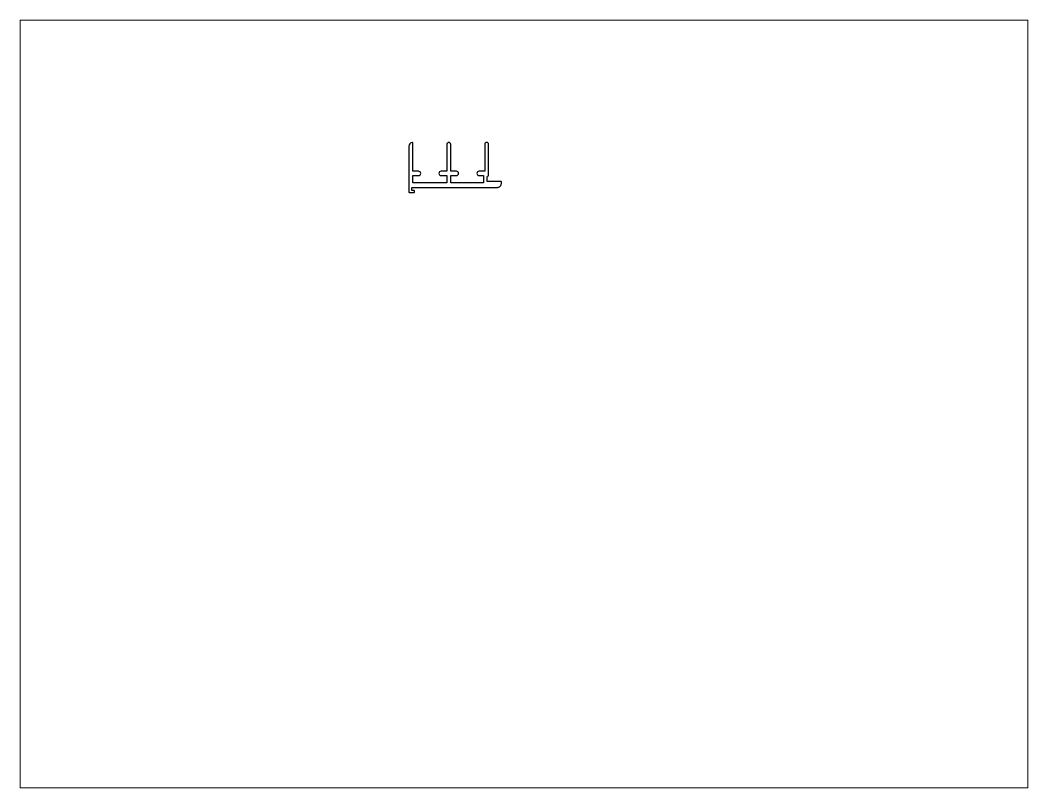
# Paper-space layout 'Layout1' of a CAD drawing. Extents: x 27 to 240, y 20 to 183.
# The model-space entities are those that its viewports show. They can reach past a viewport. Long polylines and large blocks are cut down to what shows.
import ezdxf

# ---------------------------------------------------------------- set-up
doc = ezdxf.new("R2010")
doc.units = 0
doc.header["$LTSCALE"] = 15
doc.layers.get('0').update_dxf_attribs({"linetype": 'CONTINUOUS'})

msp = doc.modelspace()

# ---------------------------------------------------------------- linework, layer by layer
msp.add_lwpolyline([(174.96, 214.93), (162.46, 214.93), (162.46, 217.73), (164.61, 217.73, 1), (164.61, 219.43), (162.46, 219.43), (162.46, 229.68, 1), (160.96, 229.68), (160.96, 219.43), (158.81, 219.43, 1), (158.81, 217.73), (160.96, 217.73), (160.96, 214.93), (147.96, 214.93), (147.96, 217.73), (150.11, 217.73, 1), (150.11, 219.43), (147.96, 219.43), (147.96, 230.22, 0.460212), (147.73, 230.41, 0.369664), (146.46, 228.93), (146.46, 211.43, 0.414214), (146.66, 211.23), (148.36, 211.23, 0.414214), (148.56, 211.43), (148.56, 211.83, 0.414214), (148.36, 212.03), (147.56, 212.03), (147.56, 212.93, -0.414214), (147.86, 213.23), (180.36, 213.23, 0.414214), (181.86, 214.73), (181.86, 215.23, 0.414214), (181.56, 215.53), (176.46, 215.53), (176.46, 217.29, -0.357511), (176.7, 217.58), (176.8, 217.6, 0.357511), (176.96, 217.8), (176.96, 229.68, 1), (175.46, 229.68), (175.46, 219.43), (173.31, 219.43, 1), (173.31, 217.73), (174.96, 217.73)], format="xyb", close=True)

psp = doc.layouts.get("Layout1")

# ---------------------------------------------------------------- viewports
at = {"layer": '0', "color": 0, "linetype": 'BYBLOCK', "ltscale": 0.05}
psp.add_viewport(center=(133.35, 101.6), size=(213.36, 162.56), view_center_point=(190.51, 130.3), view_height=293.8955, dxfattribs=at)

doc.saveas('drawing.dxf')
